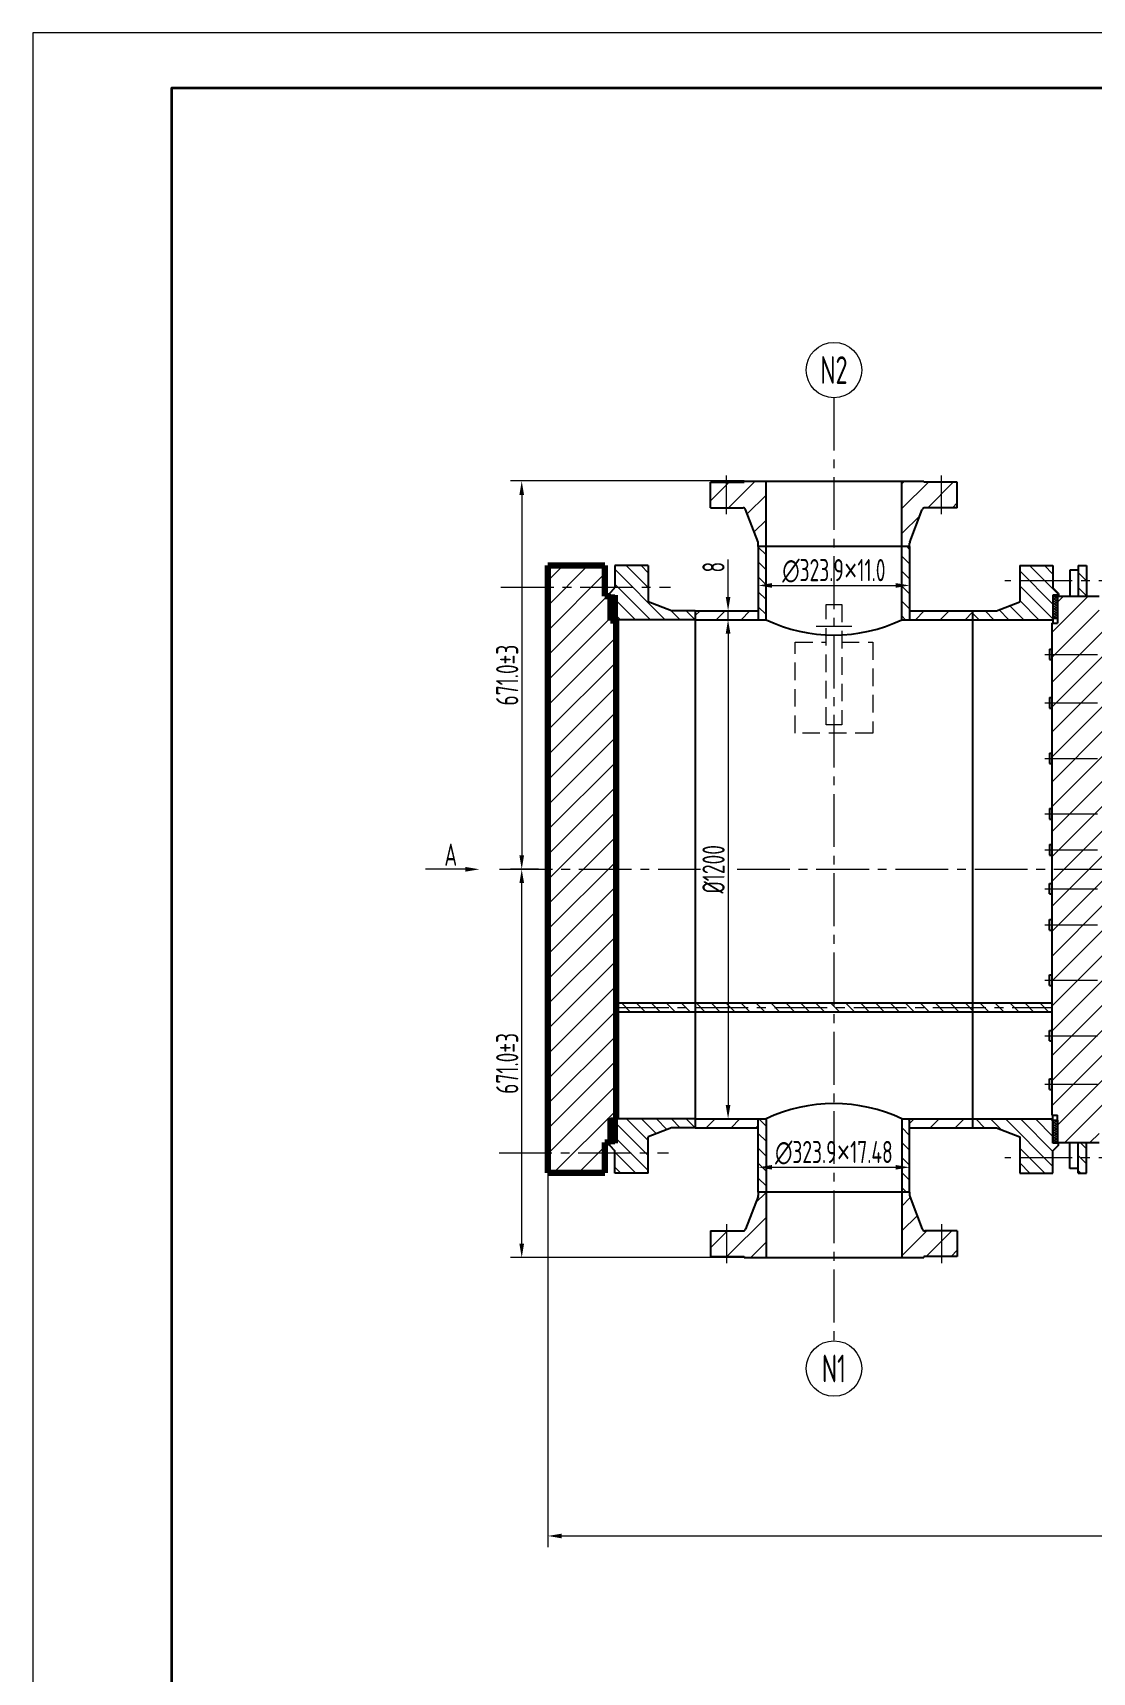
# Model space of a CAD drawing. Header units: millimetres. Extents: x 5765 to 6606, y -201 to 393.
# Drawn here: x 5765 to 5956.1, y 97.9 to 393.4 of the extents above; entities that cross this region are included whole.
import ezdxf
from ezdxf.enums import TextEntityAlignment as Align

# ---------------------------------------------------------------- set-up
doc = ezdxf.new("R2010")
doc.units = ezdxf.units.MM
doc.linetypes.add('CENTER2', pattern=[28.575, 19.05, -3.175, 3.175, -3.175])
doc.linetypes.add('DASHED2', pattern=[9.525, 6.35, -3.175])
for name, color, linetype, lineweight in [('1粗实线', 7, 'Continuous', 35), ('2细实线', 3, 'Continuous', 13), ('3中心线', 1, 'CENTER2', 13), ('4虚线', 4, 'DASHED2', 13), ('6剖面线', 6, 'Continuous', 13), ('6（图框层）', 7, 'Continuous', 100), ('7文本', 2, 'Continuous', 13), ('8标注', 3, 'Continuous', 13), ('9图表', 4, 'Continuous', 13)]:
    doc.layers.add(name, color=color, linetype=linetype, lineweight=lineweight)
doc.styles.add('lanpec', font='bpec_e.shx', dxfattribs={"width": 0.75, "bigfont": 'hztxt.shx'})
doc.styles.add('lanpec-dim', font='bpec_e.shx', dxfattribs={"width": 0.75})
doc.dimstyles.new('lanpec', dxfattribs={"dimtxt": 4, "dimasz": 2.5, "dimexe": 2, "dimexo": 0, "dimtad": 1, "dimdsep": 46, "dimtxsty": 'lanpec-dim', "dimcen": 2.5, "dimclrd": 256, "dimclre": 256, "dimclrt": 256, "dimazin": 0, "dimtfac": 1, "dimtmove": 0, "dimatfit": 3, "dimfxl": 1, "dimlwd": -1, "dimlwe": -1, "dimarcsym": 0})
doc.dimstyles.new('lanpec$0', dxfattribs={"dimscale": 10, "dimtxt": 4, "dimasz": 2.5, "dimexe": 2, "dimexo": 0, "dimtad": 1, "dimdec": 1, "dimdsep": 46, "dimtxsty": 'lanpec-dim', "dimcen": 0.09, "dimclrd": 256, "dimclre": 256, "dimclrt": 256, "dimadec": 1, "dimazin": 0, "dimtfac": 0.707, "dimtdec": 1, "dimtmove": 0, "dimatfit": 3, "dimfxl": 1, "dimarcsym": 0})
pattern_1 = [(45, (6016.631, 1228.719), (-2.245064, 2.245064), [])]
pattern_2 = [(135, (-65361.3123, -31488.0769), (-1.34703842, -1.34703842), [])]
pattern_3 = [(135, (4734.5136, 1221.4989), (-1.3470384, -1.3470384), [])]
pattern_4 = [(45, (4734.51357, 1221.49885), (-0.2245064, 0.2245064), []), (135, (4734.51357, 1221.49885), (-0.2245064, -0.2245064), [])]

# ---------------------------------------------------------------- blocks, each defined once
blk = doc.blocks.new('A1')
at = {"layer": '1粗实线'}
blk.add_lwpolyline([(-816, 10), (-10, 10), (-10, 584), (-816, 584)], close=True, dxfattribs=at)
at = {"layer": '9图表'}
blk.add_lwpolyline([(-841, 0), (0, 0), (0, 594), (-841, 594)], close=True, dxfattribs=at)
blk = doc.blocks.new('*D49')
at = {"layer": '8标注', "transparency": 16777216}
for p, q in [((6283.69, 260.99), (6283.69, 120.45)), ((5857.9, 242.64), (5857.9, 120.45)), ((5860.4, 122.45), (6281.19, 122.45))]:
    blk.add_line(p, q, dxfattribs=at)
for points in [[(5860.4, 122.87), (5860.4, 122.03), (5857.9, 122.45)], [(6281.19, 122.87), (6281.19, 122.03), (6283.69, 122.45)]]:
    blk.add_solid(points, dxfattribs=at)
at = {"layer": 'Defpoints', "color": 0, "transparency": 16777216}
for p in [(6283.69, 260.99), (5857.9, 242.64), (6283.69, 122.45)]:
    blk.add_point(p, dxfattribs=at)
at = {"layer": '8标注', "transparency": 16777216, "insert": (6070.8, 125.08), "char_height": 4, "attachment_point": 5, "style": 'lanpec-dim'}
blk.add_mtext('7701.343', dxfattribs=at)
blk = doc.blocks.new('*D51')
at = {"layer": '8标注', "transparency": 16777216}
for p, q in [((5890.41, 287.64), (5892.41, 287.64)), ((5890.41, 285.14), (5890.41, 200.14)), ((5890.41, 197.64), (5892.41, 197.64))]:
    blk.add_line(p, q, dxfattribs=at)
for points in [[(5889.99, 285.14), (5890.83, 285.14), (5890.41, 287.64)], [(5889.99, 200.14), (5890.83, 200.14), (5890.41, 197.64)]]:
    blk.add_solid(points, dxfattribs=at)
at = {"layer": 'Defpoints', "color": 0, "transparency": 16777216}
for p in [(5890.41, 287.64), (5890.41, 197.64), (5890.41, 197.64)]:
    blk.add_point(p, dxfattribs=at)
at = {"layer": '8标注', "transparency": 16777216, "insert": (5887.79, 242.64), "char_height": 4, "attachment_point": 5, "rotation": 90, "style": 'lanpec-dim'}
blk.add_mtext('%%C1200', dxfattribs=at)
blk = doc.blocks.new('*D52')
at = {"layer": '8标注', "transparency": 16777216}
for p, q in [((5895.85, 293.81), (5895.85, 295.81)), ((5923.15, 292.42), (5923.15, 295.81)), ((5898.35, 293.81), (5920.65, 293.81))]:
    blk.add_line(p, q, dxfattribs=at)
for points in [[(5898.35, 294.23), (5898.35, 293.39), (5895.85, 293.81)], [(5920.65, 294.23), (5920.65, 293.39), (5923.15, 293.81)]]:
    blk.add_solid(points, dxfattribs=at)
at = {"layer": 'Defpoints', "color": 0, "transparency": 16777216}
for p in [(5895.85, 293.81), (5923.15, 293.81), (5923.15, 292.42)]:
    blk.add_point(p, dxfattribs=at)
at = {"layer": '8标注', "transparency": 16777216, "insert": (5909.5, 296.44), "char_height": 4, "attachment_point": 5, "style": 'lanpec-dim'}
blk.add_mtext('∅323.9{\\fArial|b0|i0|c0|p34;×}11.0', dxfattribs=at)
blk = doc.blocks.new('*D42')
at = {"layer": '8标注', "transparency": 16777216}
for p, q in [((5895.85, 188.91), (5895.85, 190.91)), ((5923.15, 187.52), (5923.15, 190.91)), ((5898.35, 188.91), (5920.65, 188.91))]:
    blk.add_line(p, q, dxfattribs=at)
for points in [[(5898.35, 189.33), (5898.35, 188.5), (5895.85, 188.91)], [(5920.65, 189.33), (5920.65, 188.5), (5923.15, 188.91)]]:
    blk.add_solid(points, dxfattribs=at)
at = {"layer": 'Defpoints', "color": 0, "transparency": 16777216}
for p in [(5895.85, 188.91), (5923.15, 188.91), (5923.15, 187.52)]:
    blk.add_point(p, dxfattribs=at)
at = {"layer": '8标注', "transparency": 16777216, "insert": (5909.5, 191.54), "char_height": 4, "attachment_point": 5, "style": 'lanpec-dim'}
blk.add_mtext('∅323.9{\\fArial|b0|i0|c0|p34;×}17.48', dxfattribs=at)
blk = doc.blocks.new('169')
at = {"layer": '6剖面线'}
h = blk.add_hatch(dxfattribs=at)
h.set_pattern_fill('ANSI31', color=256, style=0)
h.paths.add_polyline_path([(3879.08, -271.79), (3878.08, -271.79), (3878.08, -267.39), (3877.08, -267.39), (3877.08, -261.89), (3866.78, -261.89), (3866.78, -316.64), (3879.08, -316.64)])
h.paths.add_polyline_path([(3879.08, -316.64), (3866.78, -316.64), (3866.78, -371.39), (3877.08, -371.39), (3877.08, -365.89), (3878.08, -365.89), (3878.08, -361.49), (3879.08, -361.49)])
for p, q in [((3877.08, -261.89), (3866.78, -261.89)), ((3877.08, -267.39), (3878.08, -267.39)), ((3878.08, -271.79), (3879.08, -271.79)), ((3877.08, -365.89), (3878.08, -365.89)), ((3877.08, -371.39), (3866.78, -371.39))]:
    blk.add_line(p, q)
at = {"layer": '6（图框层）'}
for p, q in [((3866.78, -261.89), (3866.78, -316.64)), ((3877.08, -261.89), (3877.08, -267.39)), ((3878.08, -267.39), (3878.08, -271.79)), ((3879.08, -271.79), (3879.08, -316.64)), ((3866.78, -371.39), (3866.78, -316.64)), ((3879.08, -361.49), (3879.08, -316.64)), ((3877.08, -371.39), (3877.08, -365.89))]:
    blk.add_line(p, q, dxfattribs=at)
blk = doc.blocks.new('*D44')
at = {"layer": '8标注', "transparency": 16777216}
for p, q in [((5890.41, 291.74), (5890.41, 298.51)), ((5892.83, 289.24), (5888.41, 289.24)), ((5892.88, 287.64), (5888.41, 287.64)), ((5890.41, 287.64), (5890.41, 289.24)), ((5890.41, 285.14), (5890.41, 282.64))]:
    blk.add_line(p, q, dxfattribs=at)
for points in [[(5889.99, 291.74), (5890.83, 291.74), (5890.41, 289.24)], [(5889.99, 285.14), (5890.83, 285.14), (5890.41, 287.64)]]:
    blk.add_solid(points, dxfattribs=at)
at = {"layer": 'Defpoints', "color": 0, "transparency": 16777216}
for p in [(5890.41, 289.24), (5892.83, 289.24), (5892.88, 287.64)]:
    blk.add_point(p, dxfattribs=at)
at = {"layer": '8标注', "transparency": 16777216, "insert": (5887.78, 297.11), "char_height": 4, "attachment_point": 5, "rotation": 90, "style": 'lanpec-dim'}
blk.add_mtext('8', dxfattribs=at)
blk = doc.blocks.new('*D45')
at = {"layer": '8标注', "transparency": 16777216}
for p, q in [((5893.31, 312.64), (5851.2, 312.64)), ((5853.2, 310.14), (5853.2, 245.14)), ((5856.22, 242.64), (5851.2, 242.64))]:
    blk.add_line(p, q, dxfattribs=at)
for points in [[(5852.78, 310.14), (5853.62, 310.14), (5853.2, 312.64)], [(5852.78, 245.14), (5853.62, 245.14), (5853.2, 242.64)]]:
    blk.add_solid(points, dxfattribs=at)
at = {"layer": 'Defpoints', "color": 0, "transparency": 16777216}
for p in [(5893.31, 312.64), (5853.2, 242.64), (5856.22, 242.64)]:
    blk.add_point(p, dxfattribs=at)
at = {"layer": '8标注', "transparency": 16777216, "insert": (5850.58, 277.64), "char_height": 4, "attachment_point": 5, "rotation": 90, "style": 'lanpec-dim'}
blk.add_mtext('671.0±3', dxfattribs=at)
blk = doc.blocks.new('*D46')
at = {"layer": '8标注', "transparency": 16777216}
for p, q in [((5856.22, 242.64), (5851.2, 242.64)), ((5853.2, 175.14), (5853.2, 240.14)), ((5893.31, 172.64), (5851.2, 172.64))]:
    blk.add_line(p, q, dxfattribs=at)
for points in [[(5852.78, 240.14), (5853.62, 240.14), (5853.2, 242.64)], [(5852.78, 175.14), (5853.62, 175.14), (5853.2, 172.64)]]:
    blk.add_solid(points, dxfattribs=at)
at = {"layer": 'Defpoints', "color": 0, "transparency": 16777216}
for p in [(5853.2, 242.64), (5856.22, 242.64), (5893.31, 172.64)]:
    blk.add_point(p, dxfattribs=at)
at = {"layer": '8标注', "transparency": 16777216, "insert": (5850.58, 207.64), "char_height": 4, "attachment_point": 5, "rotation": 90, "style": 'lanpec-dim'}
blk.add_mtext('671.0±3', dxfattribs=at)
blk = doc.blocks.new('管口号')
at = {"layer": '2细实线'}
blk.add_circle((0, 5), 5, dxfattribs=at)
at = {"layer": '7文本', "style": 'lanpec', "width": 0.75}
blk.add_attdef('N', text='', height=5, dxfattribs=at).set_placement((0, 5), align=Align.MIDDLE_CENTER)

msp = doc.modelspace()

# ---------------------------------------------------------------- hatches: boundary and pattern name
at = {"layer": '6剖面线'}
h = msp.add_hatch(dxfattribs=at)
h.set_pattern_fill('ANSI31', color=256, style=0)
h.set_pattern_definition(pattern_1)
h.paths.add_polyline_path([(5928.872, 312.436), (5927.372, 312.436), (5927.372, 307.826), (5928.872, 307.826)])
h.paths.add_polyline_path([(5930.372, 312.436), (5928.872, 312.436), (5928.872, 307.826), (5930.372, 307.826)])
h.paths.add_polyline_path([(5927.372, 312.436), (5925.692, 312.436), (5925.692, 312.636), (5921.752, 312.636), (5921.752, 300.836), (5923.152, 300.836), (5923.152, 301.444, -0.09138), (5923.185, 301.622), (5925.429, 307.504, -0.3110597), (5925.896, 307.826), (5927.372, 307.826)])
h.paths.add_polyline_path([(5931.752, 312.436), (5930.372, 312.436), (5930.372, 307.826), (5931.752, 307.826)])
h.paths.add_polyline_path([(5897.252, 312.636), (5893.312, 312.636), (5893.312, 312.436), (5890.132, 312.436), (5890.132, 307.826), (5893.108, 307.826, -0.3110597), (5893.575, 307.504), (5895.819, 301.622, -0.09138), (5895.852, 301.444), (5895.852, 300.836), (5897.252, 300.836)])
h.paths.add_polyline_path([(5890.132, 312.436), (5887.252, 312.436), (5887.252, 307.826), (5890.132, 307.826)])
h = msp.add_hatch(dxfattribs=at)
h.set_pattern_fill('ANSI31', color=256, scale=0.6, angle=90, style=0)
h.set_pattern_definition([(135, (5922.9563, 297.8748), (-1.34704, -1.34704), [])])
h.paths.add_polyline_path([(5895.852, 300.836), (5895.852, 287.636), (5897.252, 287.636), (5897.252, 300.836)])
h.paths.add_polyline_path([(5923.152, 287.636), (5923.152, 300.836), (5921.752, 300.836), (5921.752, 287.636)])
h = msp.add_hatch(dxfattribs=at)
h.set_pattern_fill('ANSI31', color=256, scale=0.6, angle=90, style=0)
h.set_pattern_definition(pattern_2)
h.paths.add_polyline_path([(5870.002, 294.636), (5870.002, 297.386), (5876.002, 297.386), (5876.002, 294.636)])
h.paths.add_polyline_path([(5876.002, 294.636), (5876.002, 290.836), (5880.202, 289.236), (5884.502, 289.236), (5884.502, 287.636), (5870.002, 287.636), (5870.002, 292.036), (5869.002, 292.036), (5869.002, 292.386), (5870.002, 293.386), (5870.002, 294.636)])
h = msp.add_hatch(dxfattribs=at)
h.set_pattern_fill('ANSI31', color=256, scale=0.6, angle=90, style=0)
h.set_pattern_definition(pattern_2)
h.paths.add_polyline_path([(5949.002, 294.636), (5949.002, 297.386), (5943.002, 297.386), (5943.002, 294.636)])
h.paths.add_polyline_path([(5943.002, 294.636), (5943.002, 290.836), (5938.802, 289.236), (5934.502, 289.236), (5934.502, 287.636), (5949.002, 287.636), (5949.002, 292.036), (5950.002, 292.036), (5950.002, 292.386), (5949.002, 293.386), (5949.002, 294.636)])
h = msp.add_hatch(dxfattribs=at)
h.set_pattern_fill('ANSI31', color=256, scale=0.6, angle=90, style=0)
h.set_pattern_definition(pattern_3)
h.paths.add_polyline_path([(5955.052, 294.636), (5955.052, 297.386), (5953.552, 297.386), (5953.552, 294.636)])
h.paths.add_polyline_path([(5953.552, 291.886), (5955.052, 291.886), (5955.052, 294.636), (5953.552, 294.636)])
h = msp.add_hatch(dxfattribs=at)
h.set_pattern_fill('ANSI37', color=256, scale=0.1, style=0)
h.set_pattern_definition(pattern_4)
h.paths.add_polyline_path([(5870.002, 287.886), (5869.202, 287.886), (5869.202, 291.886), (5870.002, 291.886)])
h = msp.add_hatch(dxfattribs=at)
h.set_pattern_fill('ANSI31', color=256, style=0)
h.set_pattern_definition(pattern_1)
h.paths.add_polyline_path([(5958.302, 286.986), (5957.302, 286.986), (5957.302, 291.886), (5949.802, 291.886), (5949.802, 287.886), (5949.802, 286.986), (5948.802, 286.986), (5948.802, 198.286), (5949.802, 198.286), (5949.802, 193.386), (5957.302, 193.386), (5957.302, 197.386), (5957.302, 198.286), (5958.302, 198.286)])
h = msp.add_hatch(dxfattribs=at)
h.set_pattern_fill('ANSI37', color=256, scale=0.1, style=0)
h.set_pattern_definition(pattern_4)
h.paths.add_polyline_path([(5949.002, 287.886), (5949.802, 287.886), (5949.802, 291.886), (5949.002, 291.886)])
h = msp.add_hatch(dxfattribs=at)
h.set_pattern_fill('ANSI31', color=256, style=0)
h.set_pattern_definition(pattern_1)
h.paths.add_polyline_path([(5884.502, 289.236), (5884.502, 287.636), (5895.852, 287.636), (5895.852, 289.236)])
h.paths.add_polyline_path([(5934.502, 287.636), (5934.502, 289.236), (5923.152, 289.236), (5923.152, 287.636)])
h = msp.add_hatch(dxfattribs=at)
h.set_pattern_fill('ANSI31', color=256, scale=0.6, angle=90, style=0)
h.set_pattern_definition([(135, (1991.1235, 534.3385), (-1.3470384, -1.3470384), [])])
h.paths.add_polyline_path([(5948.802, 218.496), (5909.502, 218.496), (5909.502, 217.696), (5948.802, 217.696)])
h.paths.add_polyline_path([(5948.802, 217.696), (5909.502, 217.696), (5909.502, 216.896), (5948.802, 216.896)])
h.paths.add_polyline_path([(5884.502, 218.496), (5884.502, 217.696), (5909.502, 217.696), (5909.502, 218.496)])
h.paths.add_polyline_path([(5884.502, 217.696), (5884.502, 216.896), (5909.502, 216.896), (5909.502, 217.696)])
h.paths.add_polyline_path([(5884.502, 217.696), (5884.502, 218.496), (5870.202, 218.496), (5870.202, 217.696)])
h.paths.add_polyline_path([(5884.502, 216.896), (5884.502, 217.696), (5870.202, 217.696), (5870.202, 216.896)])
h = msp.add_hatch(dxfattribs=at)
h.set_pattern_fill('ANSI31', color=256, scale=0.6, angle=90, style=0)
h.set_pattern_definition(pattern_2)
h.paths.add_polyline_path([(5870.002, 190.636), (5870.002, 187.886), (5876.002, 187.886), (5876.002, 190.636)])
h.paths.add_polyline_path([(5876.002, 190.636), (5876.002, 194.436), (5880.202, 196.036), (5884.502, 196.036), (5884.502, 197.636), (5870.002, 197.636), (5870.002, 193.236), (5869.002, 193.236), (5869.002, 192.886), (5870.002, 191.886), (5870.002, 190.636)])
h = msp.add_hatch(dxfattribs=at)
h.set_pattern_fill('ANSI37', color=256, scale=0.1, style=0)
h.set_pattern_definition(pattern_4)
h.paths.add_polyline_path([(5870.002, 197.386), (5869.202, 197.386), (5869.202, 193.386), (5870.002, 193.386)])
h = msp.add_hatch(dxfattribs=at)
h.set_pattern_fill('ANSI31', color=256, style=0)
h.set_pattern_definition(pattern_1)
h.paths.add_polyline_path([(5895.852, 196.036), (5895.852, 197.636), (5884.502, 197.636), (5884.502, 196.036)])
h.paths.add_polyline_path([(5923.152, 197.636), (5923.152, 196.036), (5934.502, 196.036), (5934.502, 197.636)])
h = msp.add_hatch(dxfattribs=at)
h.set_pattern_fill('ANSI31', color=256, scale=0.6, angle=90, style=0)
h.set_pattern_definition([(135, (6706.23, -1598.69), (-1.3470384, -1.3470384), [])])
h.paths.add_polyline_path([(5923.152, 184.436), (5923.152, 197.636), (5921.752, 197.636), (5921.752, 184.436)])
h.paths.add_polyline_path([(5895.852, 197.636), (5895.852, 184.436), (5897.252, 184.436), (5897.252, 197.636)])
h = msp.add_hatch(dxfattribs=at)
h.set_pattern_fill('ANSI31', color=256, scale=0.6, angle=90, style=0)
h.set_pattern_definition([(135, (6016.6309, 1228.719), (-1.3470384, -1.3470384), [])])
h.paths.add_polyline_path([(5934.502, 197.636), (5934.502, 196.036), (5938.802, 196.036), (5943.002, 194.436), (5943.002, 190.636), (5949.002, 190.636), (5949.002, 191.886), (5950.002, 192.886), (5950.002, 193.236), (5949.002, 193.236), (5949.002, 197.636)])
h.paths.add_polyline_path([(5943.002, 190.636), (5943.002, 187.886), (5949.002, 187.886), (5949.002, 190.636)])
h = msp.add_hatch(dxfattribs=at)
h.set_pattern_fill('ANSI37', color=256, scale=0.1, style=0)
h.set_pattern_definition([(315, (-65361.31233, 31973.34857), (-0.224506403, -0.224506403), []), (225, (-65361.31233, 31973.34857), (-0.224506403, 0.224506403), [])])
h.paths.add_polyline_path([(5949.002, 193.386), (5949.802, 193.386), (5949.802, 197.386), (5949.002, 197.386)])
h = msp.add_hatch(dxfattribs=at)
h.set_pattern_fill('ANSI31', color=256, scale=0.6, angle=90, style=0)
h.set_pattern_definition(pattern_3)
h.paths.add_polyline_path([(5955.052, 190.636), (5955.052, 187.886), (5953.552, 187.886), (5953.552, 190.636)])
h.paths.add_polyline_path([(5953.552, 193.386), (5955.052, 193.386), (5955.052, 190.636), (5953.552, 190.636)])
h = msp.add_hatch(dxfattribs=at)
h.set_pattern_fill('ANSI31', color=256, style=0)
h.set_pattern_definition(pattern_1)
h.paths.add_polyline_path([(5928.872, 177.446), (5927.372, 177.446), (5927.372, 172.836), (5928.872, 172.836)])
h.paths.add_polyline_path([(5930.372, 177.446), (5928.872, 177.446), (5928.872, 172.836), (5930.372, 172.836)])
h.paths.add_polyline_path([(5927.372, 172.836), (5925.692, 172.836), (5925.692, 172.636), (5921.752, 172.636), (5921.752, 184.436), (5923.152, 184.436), (5923.152, 183.828, 0.09138), (5923.185, 183.65), (5925.429, 177.768, 0.3110597), (5925.896, 177.446), (5927.372, 177.446)])
h.paths.add_polyline_path([(5931.752, 172.836), (5930.372, 172.836), (5930.372, 177.446), (5931.752, 177.446)])
h.paths.add_polyline_path([(5897.252, 172.636), (5893.312, 172.636), (5893.312, 172.836), (5890.132, 172.836), (5890.132, 177.446), (5893.108, 177.446, 0.3110597), (5893.575, 177.768), (5895.819, 183.65, 0.09138), (5895.852, 183.828), (5895.852, 184.436), (5897.252, 184.436)])
h.paths.add_polyline_path([(5890.132, 172.836), (5887.252, 172.836), (5887.252, 177.446), (5890.132, 177.446)])

# ---------------------------------------------------------------- linework, layer by layer
for p, q in [((5887.252, 307.826), (5887.252, 312.436)), ((5887.252, 312.436), (5893.312, 312.436)), ((5893.312, 312.436), (5893.312, 312.636)), ((5893.312, 312.636), (5925.692, 312.636)), ((5897.252, 287.636), (5897.252, 312.636)), ((5921.752, 287.636), (5921.752, 312.636)), ((5925.692, 312.436), (5925.692, 312.636)), ((5931.752, 312.436), (5925.692, 312.436)), ((5931.752, 307.826), (5931.752, 312.436)), ((5887.252, 307.826), (5893.108, 307.826)), ((5895.819, 301.622), (5893.575, 307.504)), ((5923.185, 301.622), (5925.429, 307.504)), ((5931.752, 307.826), (5925.896, 307.826)), ((5895.852, 300.836), (5895.852, 301.444)), ((5923.152, 300.836), (5895.852, 300.836)), ((5895.852, 300.836), (5895.852, 287.636)), ((5923.152, 300.836), (5923.152, 301.444)), ((5923.152, 300.836), (5923.152, 287.636)), ((5870.002, 297.386), (5870.002, 293.386)), ((5876.002, 297.386), (5870.002, 297.386)), ((5876.002, 297.386), (5876.002, 290.836)), ((5943.002, 297.386), (5943.002, 290.836)), ((5943.002, 297.386), (5949.002, 297.386)), ((5949.002, 297.386), (5949.002, 293.386)), ((5953.552, 296.586), (5952.052, 296.586)), ((5952.052, 296.586), (5952.052, 291.886)), ((5953.552, 297.386), (5955.052, 297.386)), ((5953.552, 297.386), (5953.552, 291.886)), ((5955.052, 297.386), (5955.052, 291.886)), ((5869.002, 292.386), (5870.002, 293.386)), ((5950.002, 292.386), (5949.002, 293.386)), ((5869.002, 292.386), (5869.002, 291.886)), ((5869.002, 292.036), (5870.002, 292.036)), ((5880.202, 289.236), (5876.002, 290.836)), ((5938.802, 289.236), (5943.002, 290.836)), ((5949.002, 292.036), (5949.002, 286.986)), ((5950.002, 292.036), (5949.002, 292.036)), ((5949.802, 291.886), (5957.302, 291.886)), ((5949.802, 291.886), (5949.802, 286.986)), ((5950.002, 292.386), (5950.002, 291.886)), ((5884.502, 287.636), (5870.002, 287.636)), ((5884.502, 289.236), (5880.202, 289.236)), ((5884.502, 289.236), (5884.502, 242.636)), ((5884.502, 289.236), (5895.852, 289.236)), ((5884.502, 287.636), (5897.252, 287.636)), ((5921.752, 287.636), (5934.502, 287.636)), ((5923.152, 289.236), (5934.502, 289.236)), ((5934.502, 289.236), (5934.502, 242.636)), ((5934.502, 289.236), (5938.802, 289.236)), ((5934.502, 287.636), (5949.002, 287.636)), ((5948.802, 286.986), (5949.802, 286.986)), ((5948.802, 286.986), (5948.802, 198.286)), ((5948.352, 282.336), (5948.802, 282.336)), ((5948.352, 282.336), (5948.352, 280.436)), ((5948.352, 280.436), (5948.802, 280.436)), ((5948.352, 273.586), (5948.802, 273.586)), ((5948.352, 273.586), (5948.352, 271.686)), ((5948.352, 271.686), (5948.802, 271.686)), ((5948.352, 263.586), (5948.802, 263.586)), ((5948.352, 263.586), (5948.352, 261.686)), ((5948.352, 261.686), (5948.802, 261.686)), ((5948.352, 253.586), (5948.802, 253.586)), ((5948.352, 253.586), (5948.352, 251.686)), ((5948.352, 251.686), (5948.802, 251.686)), ((5948.352, 247.086), (5948.802, 247.086)), ((5948.352, 247.086), (5948.352, 245.186)), ((5884.502, 242.636), (5884.502, 196.036)), ((5934.502, 242.636), (5934.502, 196.036)), ((5948.352, 245.186), (5948.802, 245.186)), ((5948.352, 240.086), (5948.802, 240.086)), ((5948.352, 238.186), (5948.352, 240.086)), ((5948.352, 238.186), (5948.802, 238.186)), ((5948.352, 233.586), (5948.802, 233.586)), ((5948.352, 231.686), (5948.352, 233.586)), ((5948.352, 231.686), (5948.802, 231.686)), ((5948.352, 223.586), (5948.802, 223.586)), ((5948.352, 221.686), (5948.352, 223.586)), ((5948.352, 221.686), (5948.802, 221.686)), ((5884.502, 218.496), (5870.202, 218.496)), ((5884.502, 216.896), (5870.202, 216.896)), ((5948.802, 218.496), (5884.502, 218.496)), ((5948.802, 216.896), (5884.502, 216.896)), ((5948.352, 213.586), (5948.802, 213.586)), ((5948.352, 211.686), (5948.352, 213.586)), ((5948.352, 211.686), (5948.802, 211.686)), ((5948.352, 204.836), (5948.802, 204.836)), ((5948.352, 202.936), (5948.352, 204.836)), ((5948.352, 202.936), (5948.802, 202.936)), ((5948.802, 198.286), (5949.802, 198.286)), ((5949.002, 193.236), (5949.002, 198.286)), ((5949.802, 193.386), (5949.802, 198.286)), ((5869.202, 197.786), (5870.202, 197.786)), ((5884.502, 197.636), (5870.002, 197.636)), ((5880.202, 196.036), (5876.002, 194.436)), ((5884.502, 196.036), (5880.202, 196.036)), ((5884.502, 197.636), (5897.252, 197.636)), ((5884.502, 196.036), (5895.852, 196.036)), ((5895.852, 184.436), (5895.852, 197.636)), ((5897.252, 197.636), (5897.252, 172.636)), ((5921.752, 197.636), (5934.502, 197.636)), ((5921.752, 197.636), (5921.752, 172.636)), ((5923.152, 184.436), (5923.152, 197.636)), ((5923.152, 196.036), (5934.502, 196.036)), ((5934.502, 197.636), (5949.002, 197.636)), ((5934.502, 196.036), (5938.802, 196.036)), ((5938.802, 196.036), (5943.002, 194.436)), ((5869.002, 192.886), (5869.002, 193.386)), ((5869.002, 193.236), (5870.002, 193.236)), ((5869.002, 192.886), (5870.002, 191.886)), ((5876.002, 187.886), (5876.002, 194.436)), ((5943.002, 194.436), (5943.002, 187.886)), ((5950.002, 193.236), (5949.002, 193.236)), ((5950.002, 192.886), (5949.002, 191.886)), ((5949.802, 193.386), (5957.302, 193.386)), ((5950.002, 192.886), (5950.002, 193.386)), ((5952.052, 188.686), (5952.052, 193.386)), ((5953.552, 187.886), (5953.552, 193.386)), ((5955.052, 187.886), (5955.052, 193.386)), ((5870.002, 187.886), (5870.002, 191.886)), ((5949.002, 187.886), (5949.002, 191.886)), ((5876.002, 187.886), (5870.002, 187.886)), ((5943.002, 187.886), (5949.002, 187.886)), ((5953.552, 188.686), (5952.052, 188.686)), ((5953.552, 187.886), (5955.052, 187.886)), ((5895.819, 183.65), (5893.575, 177.768)), ((5923.152, 184.436), (5895.852, 184.436)), ((5895.852, 184.436), (5895.852, 183.828)), ((5923.152, 184.436), (5923.152, 183.828)), ((5923.185, 183.65), (5925.429, 177.768)), ((5887.252, 177.446), (5887.252, 172.836)), ((5887.252, 177.446), (5893.108, 177.446)), ((5931.752, 177.446), (5925.896, 177.446)), ((5931.752, 177.446), (5931.752, 172.836)), ((5887.252, 172.836), (5893.312, 172.836)), ((5893.312, 172.836), (5893.312, 172.636)), ((5893.312, 172.636), (5925.692, 172.636)), ((5931.752, 172.836), (5925.692, 172.836)), ((5925.692, 172.836), (5925.692, 172.636))]:
    msp.add_line(p, q)
for points in [[(5869.202, 291.886), (5870.002, 291.886), (5870.002, 287.886), (5869.202, 287.886), (5869.202, 291.886)], [(5949.802, 291.886), (5949.002, 291.886), (5949.002, 287.886), (5949.802, 287.886), (5949.802, 291.886)], [(5869.202, 193.386), (5870.002, 193.386), (5870.002, 197.386), (5869.202, 197.386), (5869.202, 193.386)], [(5949.802, 193.386), (5949.002, 193.386), (5949.002, 197.386), (5949.802, 197.386), (5949.802, 193.386)]]:
    msp.add_lwpolyline(points)
for centre, radius, start, end in [((5893.108, 307.326), 0.5, 20.88476, 90), ((5925.896, 307.326), 0.5, 90, 159.11524), ((5895.352, 301.444), 0.5, 0, 20.88476), ((5923.652, 301.444), 0.5, 159.11524, 180), ((5909.502, 313.337), 28.471, 244.51564, 295.48436), ((5909.502, 171.935), 28.471, 64.51564, 115.48436), ((5895.352, 183.828), 0.5, 339.11524, 0), ((5923.652, 183.828), 0.5, 180, 200.88476), ((5893.108, 177.946), 0.5, 270, 339.11524), ((5925.896, 177.946), 0.5, 200.88476, 270)]:
    msp.add_arc(centre, radius, start, end)
at = {"layer": '2细实线'}
msp.add_line((5843.056, 242.636), (5835.82, 242.636), dxfattribs=at)
at = {"layer": '3中心线', "ltscale": 0.5}
for p, q in [((5909.502, 327.636), (5909.502, 157.636)), ((5890.132, 306.636), (5890.132, 313.626)), ((5928.872, 306.636), (5928.872, 313.626)), ((5849.45, 293.482), (5880.03, 293.482)), ((5966.773, 294.636), (5940.331, 294.636)), ((5912.733, 286.39), (5906.271, 286.39)), ((5947.526, 281.386), (5991.282, 281.386)), ((5947.526, 272.636), (5991.282, 272.636)), ((5947.526, 262.636), (5991.282, 262.636)), ((5947.526, 252.636), (5991.282, 252.636)), ((5947.526, 246.136), (5973.87, 246.136)), ((5849.21, 242.636), (5885.436, 242.636)), ((5892.02, 242.636), (5958.302, 242.636)), ((5947.526, 239.136), (5973.87, 239.136)), ((5947.526, 232.636), (5991.282, 232.636)), ((5947.526, 222.636), (5991.282, 222.636)), ((5870.202, 217.696), (5948.802, 217.696)), ((5947.526, 212.636), (5991.282, 212.636)), ((5947.526, 203.886), (5991.282, 203.886)), ((5849.11, 191.552), (5879.69, 191.552)), ((5966.773, 190.636), (5940.331, 190.636)), ((5890.132, 178.636), (5890.132, 171.646)), ((5928.872, 178.636), (5928.872, 171.646))]:
    msp.add_line(p, q, dxfattribs=at)
at = {"layer": '4虚线', "ltscale": 0.5}
for p, q in [((5908.102, 290.39), (5910.902, 290.39)), ((5908.102, 268.668), (5908.102, 290.39)), ((5910.902, 290.39), (5910.902, 268.668)), ((5902.502, 283.593), (5908.102, 283.593)), ((5902.502, 267.203), (5902.502, 283.593)), ((5910.902, 283.593), (5916.502, 283.593)), ((5916.502, 283.593), (5916.502, 267.203)), ((5916.502, 267.203), (5902.502, 267.203)), ((5910.902, 268.668), (5908.102, 268.668))]:
    msp.add_line(p, q, dxfattribs=at)
at = {"layer": '6（图框层）'}
for p, q in [((5870.002, 287.486), (5870.002, 292.036)), ((5869.202, 193.386), (5869.202, 197.786)), ((5870.002, 193.236), (5870.002, 197.786))]:
    msp.add_line(p, q, dxfattribs=at)
at = {"layer": '8标注'}
msp.add_solid([(5843.056, 243.053), (5843.056, 242.219), (5845.556, 242.636)], dxfattribs=at)

# ---------------------------------------------------------------- block references
at = {"layer": '2细实线'}
msp.add_blockref('A1', (6606.028, -200.559), dxfattribs=at)
at = {"layer": '6（图框层）'}
msp.add_blockref('169', (1991.123, 559.279), dxfattribs=at)
at = {"layer": '8标注'}
for p, values in [((5909.502, 327.636), {'N': 'N2'}), ((5909.502, 147.636), {'N': 'N1'})]:
    msp.add_blockref('管口号', p, dxfattribs=at).add_auto_attribs(values)

# ---------------------------------------------------------------- texts
at = {"layer": '8标注', "insert": (5840.403, 245.261), "char_height": 4, "attachment_point": 5, "style": 'lanpec-dim'}
msp.add_mtext('A', dxfattribs=at)

# ---------------------------------------------------------------- dimensions: what is measured, and where the dimension line sits
at = {"layer": '8标注'}
for p1, angle, picture, middle in [((5893.312, 312.636), 90, '*D45', (5850.575, 277.636)), ((5893.312, 172.636), 270, '*D46', (5850.575, 207.636))]:
    dim = msp.add_linear_dim(base=(5853.2, 242.636), p1=p1, p2=(5856.22, 242.636), angle=angle, text='671.0±3', dimstyle='lanpec$0', override={"dimscale": 1, "dimdec": 2, "dimcen": 2.5, "dimadec": 2, "dimtfac": 1, "dimtdec": 2, "dimlwd": 65535, "dimlwe": 65535}, dxfattribs=at)
    dim.commit()
    dim.dimension.update_dxf_attribs({"geometry": picture, "text_midpoint": middle})
dim = msp.add_linear_dim(base=(5890.41, 289.236), p1=(5892.88, 287.636), p2=(5892.83, 289.236), angle=90, text='8', dimstyle='lanpec', dxfattribs=at)
dim.commit()
dim.dimension.update_dxf_attribs({"geometry": '*D44', "text_midpoint": (5890.41, 297.11), "dimtype": 160})
for base, p1, p2, text, picture, middle in [((5923.152, 293.81), (5895.852, 293.81), (5923.152, 292.42), '∅323.9{\\fArial|b0|i0|c0|p34;×}11.0', '*D52', (5909.502, 296.435)), ((6283.689, 122.45), (5857.902, 242.636), (6283.689, 260.986), '7701.343', '*D49', (6070.795, 125.075)), ((5923.152, 188.913), (5895.852, 188.913), (5923.152, 187.523), '∅323.9{\\fArial|b0|i0|c0|p34;×}17.48', '*D42', (5909.502, 191.538))]:
    dim = msp.add_linear_dim(base=base, p1=p1, p2=p2, text=text, dimstyle='lanpec', dxfattribs=at)
    dim.commit()
    dim.dimension.update_dxf_attribs({"geometry": picture, "text_midpoint": middle})
dim = msp.add_linear_dim(base=(5890.41, 197.636), p1=(5890.41, 287.636), p2=(5890.41, 197.636), angle=90, text='%%C1200', dimstyle='lanpec', dxfattribs=at)
dim.commit()
dim.dimension.update_dxf_attribs({"geometry": '*D51', "text_midpoint": (5887.785, 242.636)})

doc.saveas('drawing.dxf')
